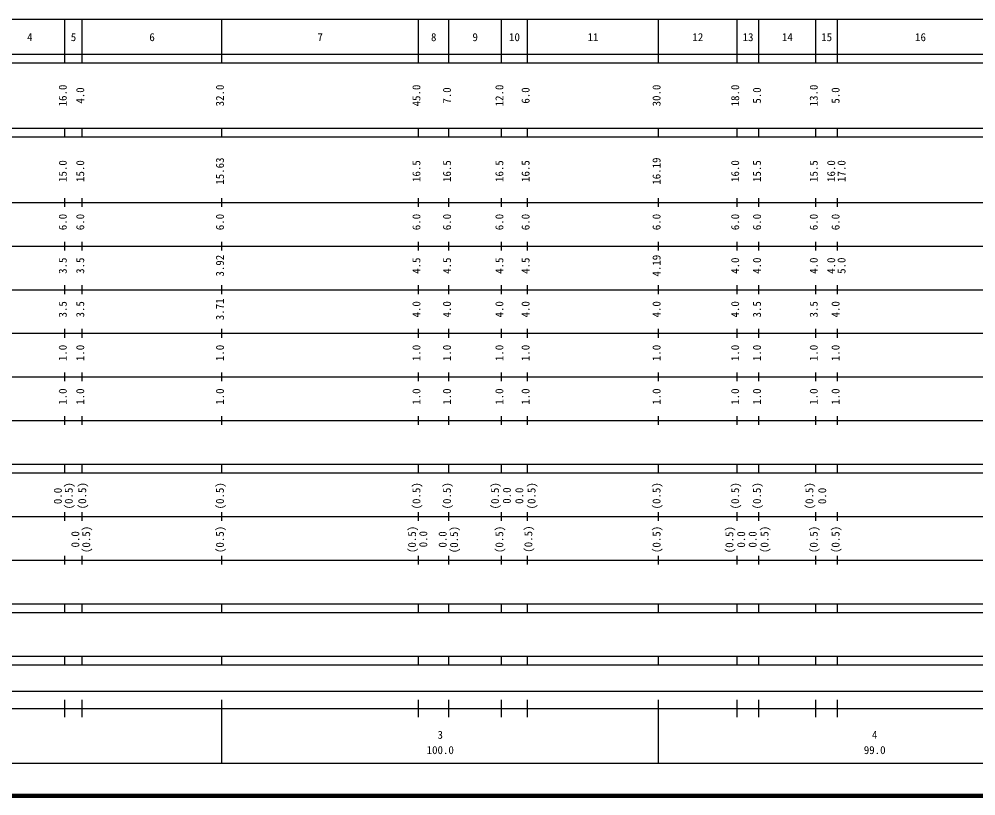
# Model space of a CAD drawing. Units: millimetres, scale not verified. Extents: x 40006 to 680102, y 20003 to 380057.
# Drawn here: x 221583 to 440742, y 20003 to 198030 of the extents above; entities that cross this region are included whole.
import ezdxf
from ezdxf.enums import TextEntityAlignment as Align

# ---------------------------------------------------------------- set-up
doc = ezdxf.new("R2010")
doc.units = ezdxf.units.MM
doc.header["$LTSCALE"] = 1000.15
doc.layers.add('M-TTL', color=2, linetype='Continuous', lineweight=140)
doc.layers.add('M-TTL-BAND', color=7, linetype='Continuous', lineweight=25)
doc.styles.add('ＭＳ ゴシック', font='')
doc.styles.get('ＭＳ ゴシック').set_extended_font_data('MS Gothic')

msp = doc.modelspace()

# ---------------------------------------------------------------- linework, layer by layer
at = {"layer": 'M-TTL'}
msp.add_line((40006, 20003), (680102, 20003), dxfattribs=at)
at = {"layer": 'M-TTL-BAND'}
for p, q in [((68010, 198030), (579087, 198030)), ((232035, 188028), (232035, 198030)), ((236035, 188028), (236035, 198030)), ((268040, 188028), (268040, 198030)), ((313047, 188028), (313047, 198030)), ((320048, 188028), (320048, 198030)), ((332050, 188028), (332050, 198030)), ((338051, 188028), (338051, 198030)), ((368055, 188028), (368055, 198030)), ((386058, 188028), (386058, 198030)), ((391059, 188028), (391059, 198030)), ((404061, 188028), (404061, 198030)), ((409061, 188028), (409061, 198030)), ((40006, 190028), (579087, 190028)), ((40006, 188028), (579087, 188028)), ((40006, 173026), (579087, 173026)), ((40006, 171026), (579087, 171026)), ((232035, 171026), (232035, 173026)), ((236035, 171026), (236035, 173026)), ((268040, 171026), (268040, 173026)), ((313047, 171026), (313047, 173026)), ((320048, 171026), (320048, 173026)), ((332050, 171026), (332050, 173026)), ((338051, 171026), (338051, 173026)), ((368055, 171026), (368055, 173026)), ((386058, 171026), (386058, 173026)), ((391059, 171026), (391059, 173026)), ((404061, 171026), (404061, 173026)), ((409061, 171026), (409061, 173026)), ((40006, 156023), (579087, 156023)), ((232035, 155023), (232035, 157024)), ((236035, 155023), (236035, 157024)), ((268040, 155023), (268040, 157024)), ((313047, 155023), (313047, 157024)), ((320048, 155023), (320048, 157024)), ((332050, 155023), (332050, 157024)), ((338051, 155023), (338051, 157024)), ((368055, 155023), (368055, 157024)), ((386058, 155023), (386058, 157024)), ((391059, 155023), (391059, 157024)), ((404061, 155023), (404061, 157024)), ((409061, 155023), (409061, 157024)), ((232035, 145022), (232035, 147022)), ((236035, 145022), (236035, 147022)), ((268040, 145022), (268040, 147022)), ((313047, 145022), (313047, 147022)), ((320048, 145022), (320048, 147022)), ((332050, 145022), (332050, 147022)), ((338051, 145022), (338051, 147022)), ((368055, 145022), (368055, 147022)), ((386058, 145022), (386058, 147022)), ((391059, 145022), (391059, 147022)), ((404061, 145022), (404061, 147022)), ((409061, 145022), (409061, 147022)), ((46007, 146022), (579087, 146022)), ((52008, 136020), (579087, 136020)), ((232035, 135020), (232035, 137021)), ((236035, 135020), (236035, 137021)), ((268040, 135020), (268040, 137021)), ((313047, 135020), (313047, 137021)), ((320048, 135020), (320048, 137021)), ((332050, 135020), (332050, 137021)), ((338051, 135020), (338051, 137021)), ((368055, 135020), (368055, 137021)), ((386058, 135020), (386058, 137021)), ((391059, 135020), (391059, 137021)), ((404061, 135020), (404061, 137021)), ((409061, 135020), (409061, 137021)), ((46007, 126019), (579087, 126019)), ((232035, 125019), (232035, 127019)), ((236035, 125019), (236035, 127019)), ((268040, 125019), (268040, 127019)), ((313047, 125019), (313047, 127019)), ((320048, 125019), (320048, 127019)), ((332050, 125019), (332050, 127019)), ((338051, 125019), (338051, 127019)), ((368055, 125019), (368055, 127019)), ((386058, 125019), (386058, 127019)), ((391059, 125019), (391059, 127019)), ((404061, 125019), (404061, 127019)), ((409061, 125019), (409061, 127019)), ((232035, 115017), (232035, 117018)), ((236035, 115017), (236035, 117018)), ((268040, 115017), (268040, 117018)), ((313047, 115017), (313047, 117018)), ((320048, 115017), (320048, 117018)), ((332050, 115017), (332050, 117018)), ((338051, 115017), (338051, 117018)), ((368055, 115017), (368055, 117018)), ((386058, 115017), (386058, 117018)), ((391059, 115017), (391059, 117018)), ((404061, 115017), (404061, 117018)), ((409061, 115017), (409061, 117018)), ((52008, 116017), (579087, 116017)), ((46007, 106016), (579087, 106016)), ((232035, 105016), (232035, 107016)), ((236035, 105016), (236035, 107016)), ((268040, 105016), (268040, 107016)), ((313047, 105016), (313047, 107016)), ((320048, 105016), (320048, 107016)), ((332050, 105016), (332050, 107016)), ((338051, 105016), (338051, 107016)), ((368055, 105016), (368055, 107016)), ((386058, 105016), (386058, 107016)), ((391059, 105016), (391059, 107016)), ((404061, 105016), (404061, 107016)), ((409061, 105016), (409061, 107016)), ((40006, 96014), (579087, 96014)), ((232035, 94014), (232035, 96014)), ((236035, 94014), (236035, 96014)), ((268040, 94014), (268040, 96014)), ((313047, 94014), (313047, 96014)), ((320048, 94014), (320048, 96014)), ((332050, 94014), (332050, 96014)), ((338051, 94014), (338051, 96014)), ((368055, 94014), (368055, 96014)), ((386058, 94014), (386058, 96014)), ((391059, 94014), (391059, 96014)), ((404061, 94014), (404061, 96014)), ((409061, 94014), (409061, 96014)), ((40006, 94014), (579087, 94014)), ((49007, 84013), (579087, 84013)), ((232035, 83012), (232035, 85013)), ((236035, 83012), (236035, 85013)), ((268040, 83012), (268040, 85013)), ((313047, 83012), (313047, 85013)), ((320048, 83012), (320048, 85013)), ((332050, 83012), (332050, 85013)), ((338051, 83012), (338051, 85013)), ((368055, 83012), (368055, 85013)), ((386058, 83012), (386058, 85013)), ((391059, 83012), (391059, 85013)), ((404061, 83012), (404061, 85013)), ((409061, 83012), (409061, 85013)), ((232035, 73011), (232035, 75011)), ((236035, 73011), (236035, 75011)), ((268040, 73011), (268040, 75011)), ((313047, 73011), (313047, 75011)), ((320048, 73011), (320048, 75011)), ((332050, 73011), (332050, 75011)), ((338051, 73011), (338051, 75011)), ((368055, 73011), (368055, 75011)), ((386058, 73011), (386058, 75011)), ((391059, 73011), (391059, 75011)), ((404061, 73011), (404061, 75011)), ((409061, 73011), (409061, 75011)), ((40006, 74011), (579087, 74011)), ((40006, 64010), (579087, 64010)), ((232035, 62009), (232035, 64010)), ((236035, 62009), (236035, 64010)), ((268040, 62009), (268040, 64010)), ((313047, 62009), (313047, 64010)), ((320048, 62009), (320048, 64010)), ((332050, 62009), (332050, 64010)), ((338051, 62009), (338051, 64010)), ((368055, 62009), (368055, 64010)), ((386058, 62009), (386058, 64010)), ((391059, 62009), (391059, 64010)), ((404061, 62009), (404061, 64010)), ((409061, 62009), (409061, 64010)), ((40006, 62009), (579087, 62009)), ((40006, 52008), (579087, 52008)), ((232035, 50008), (232035, 52008)), ((236035, 50008), (236035, 52008)), ((268040, 50008), (268040, 52008)), ((313047, 50008), (313047, 52008)), ((320048, 50008), (320048, 52008)), ((332050, 50008), (332050, 52008)), ((338051, 50008), (338051, 52008)), ((368055, 50008), (368055, 52008)), ((386058, 50008), (386058, 52008)), ((391059, 50008), (391059, 52008)), ((404061, 50008), (404061, 52008)), ((409061, 50008), (409061, 52008)), ((40006, 50007), (579087, 50007)), ((71011, 44007), (567900, 44010)), ((232035, 38006), (232035, 42006)), ((236035, 38006), (236035, 42006)), ((268040, 27504), (268040, 42006)), ((313047, 38006), (313047, 42006)), ((320048, 38006), (320048, 42006)), ((332050, 38006), (332050, 42006)), ((338051, 38006), (338051, 42006)), ((368055, 27504), (368055, 42006)), ((386058, 38006), (386058, 42006)), ((391059, 38006), (391059, 42006)), ((404061, 38006), (404061, 42006)), ((409061, 38006), (409061, 42006)), ((40006, 40006), (579087, 40006)), ((68010, 27504), (579087, 27504))]:
    msp.add_line(p, q, dxfattribs=at)

# ---------------------------------------------------------------- texts
at = {"layer": 'M-TTL-BAND', "style": 'ＭＳ ゴシック'}
for s, p in [('4', (224034, 192434)), ('5', (234035, 192434)), ('6', (252038, 192434)), ('7', (290544, 192434)), ('8', (316548, 192434)), ('9', (326049, 192434)), ('10', (335050, 192434)), ('11', (353053, 192434)), ('12', (377057, 192434)), ('13', (388558, 192434)), ('14', (397560, 192434)), ('15', (406561, 192434)), ('16', (428064, 192434)), ('3', (318048, 32528)), ('4', (417563, 32528)), ('100.0', (318048, 29037)), ('99.0', (417563, 29037))]:
    msp.add_text(s, height=1833, dxfattribs=at).set_placement(p, align=Align.BOTTOM_CENTER)
for s, p in [('16.0', (233035, 180527)), ('4.0', (237036, 180527)), ('32.0', (269040, 180527)), ('45.0', (314047, 180527)), ('7.0', (321048, 180527)), ('12.0', (333050, 180527)), ('6.0', (339051, 180527)), ('30.0', (369055, 180527)), ('18.0', (387058, 180527)), ('5.0', (392059, 180527)), ('13.0', (405061, 180527)), ('5.0', (410062, 180527)), ('15.0', (233035, 163199)), ('15.0', (237036, 163199)), ('15.63', (269040, 163199)), ('16.5', (314047, 163199)), ('16.5', (321048, 163199)), ('16.5', (333050, 163199)), ('16.5', (339051, 163199)), ('16.19', (369055, 163199)), ('16.0', (387058, 163199)), ('15.5', (392059, 163199)), ('15.5', (405061, 163199)), ('16.0', (409061, 163199)), ('17.0', (411432, 163199)), ('6.0', (233035, 151523)), ('6.0', (237036, 151523)), ('6.0', (269040, 151523)), ('6.0', (314047, 151523)), ('6.0', (321048, 151523)), ('6.0', (333050, 151523)), ('6.0', (339051, 151523)), ('6.0', (369055, 151523)), ('6.0', (387058, 151523)), ('6.0', (392059, 151523)), ('6.0', (405061, 151523)), ('6.0', (410062, 151523)), ('3.5', (233035, 141521)), ('3.5', (237036, 141521)), ('3.92', (269040, 141521)), ('4.5', (314047, 141521)), ('4.5', (321048, 141521)), ('4.5', (333050, 141521)), ('4.5', (339051, 141521)), ('4.19', (369055, 141521)), ('4.0', (387058, 141521)), ('4.0', (392059, 141521)), ('4.0', (405061, 141521)), ('4.0', (409061, 141521)), ('5.0', (411432, 141521)), ('3.71', (269040, 131520)), ('3.5', (233035, 131520)), ('3.5', (237036, 131520)), ('4.0', (314047, 131520)), ('4.0', (321048, 131520)), ('4.0', (333050, 131520)), ('4.0', (339051, 131520)), ('4.0', (369055, 131520)), ('4.0', (387058, 131520)), ('3.5', (392059, 131520)), ('3.5', (405061, 131520)), ('4.0', (410062, 131520)), ('1.0', (233035, 121518)), ('1.0', (237036, 121518)), ('1.0', (269040, 121518)), ('1.0', (314047, 121518)), ('1.0', (321048, 121518)), ('1.0', (333050, 121518)), ('1.0', (339051, 121518)), ('1.0', (369055, 121518)), ('1.0', (387058, 121518)), ('1.0', (392059, 121518)), ('1.0', (405061, 121518)), ('1.0', (410062, 121518)), ('1.0', (233035, 111517)), ('1.0', (237036, 111517)), ('1.0', (269040, 111517)), ('1.0', (314047, 111517)), ('1.0', (321048, 111517)), ('1.0', (333050, 111517)), ('1.0', (339051, 111517)), ('1.0', (369055, 111517)), ('1.0', (387058, 111517)), ('1.0', (392059, 111517)), ('1.0', (405061, 111517)), ('1.0', (410062, 111517)), ('0.0', (231905, 88742)), ('(0.5)', (234405, 88777)), ('(0.5)', (237497, 88798)), ('(0.5)', (269040, 88777)), ('(0.5)', (314047, 88777)), ('(0.5)', (321048, 88777)), ('(0.5)', (332050, 88777)), ('0.0', (334760, 88830)), ('0.0', (337613, 88788)), ('(0.5)', (340421, 88777)), ('(0.5)', (369055, 88777)), ('(0.5)', (387058, 88777)), ('(0.5)', (392059, 88777)), ('(0.5)', (404061, 88777)), ('0.0', (406996, 88750)), ('(0.5)', (238406, 78776)), ('(0.5)', (269040, 78776)), ('(0.5)', (313047, 78776)), ('(0.5)', (322666, 78741)), ('(0.5)', (333050, 78776)), ('(0.5)', (339690, 78849)), ('(0.5)', (369055, 78776)), ('(0.5)', (385738, 78729)), ('(0.5)', (393785, 78779)), ('(0.5)', (405061, 78776)), ('(0.5)', (410062, 78776)), ('0.0', (235905, 78805)), ('0.0', (315618, 78841)), ('0.0', (320048, 78776)), ('0.0', (388428, 78776)), ('0.0', (391059, 78776))]:
    msp.add_text(s, height=1833, rotation=90, dxfattribs=at).set_placement(p, align=Align.BOTTOM_CENTER)

doc.saveas('drawing.dxf')
